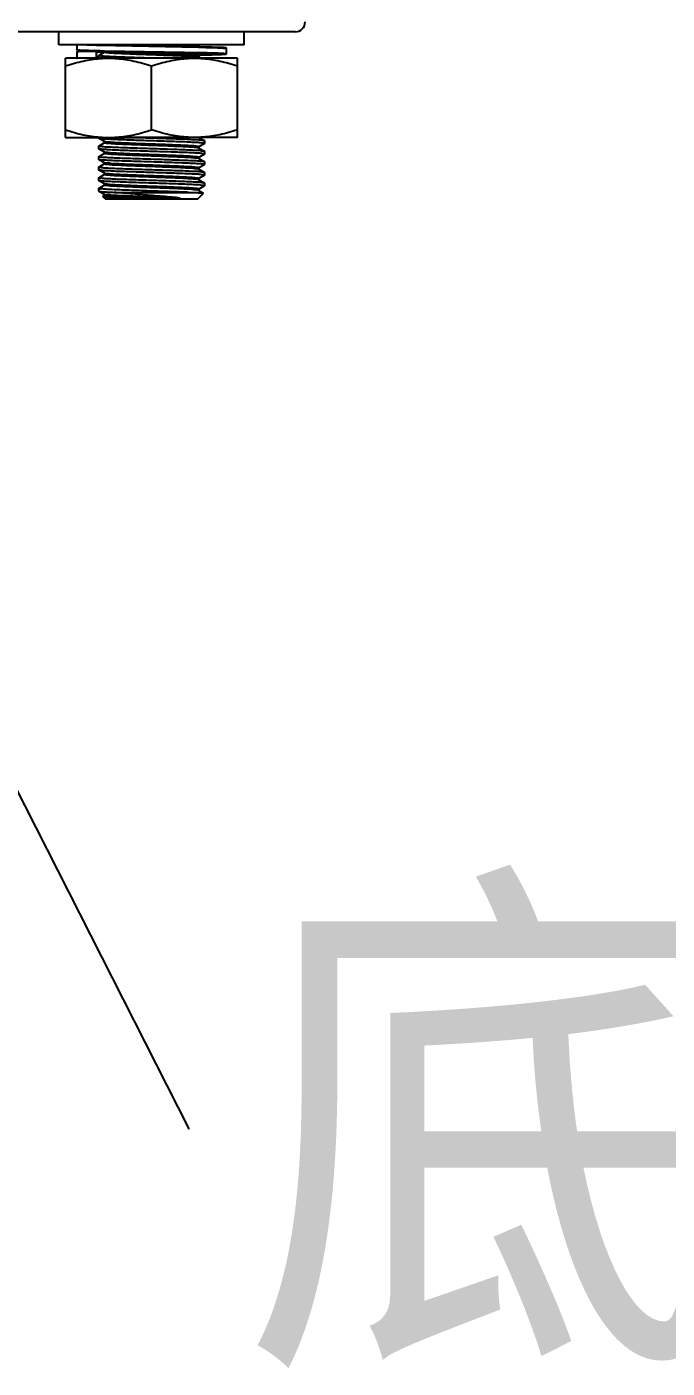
# Model space of a CAD drawing. Extents: x 815029915 to 815825525, y 579155098 to 579748855.
# Drawn here: x 815617877 to 815618282, y 579330818 to 579331667 of the extents above; entities that cross this region are included whole.
import ezdxf

# ---------------------------------------------------------------- set-up
doc = ezdxf.new("R2010")
doc.units = 0
doc.header["$LTSCALE"] = 100
doc.header["$MEASUREMENT"] = 0
doc.layers.add('02___PRT_ALL_AXES', color=7, linetype='Continuous')
doc.layers.add('11122', color=7, linetype='Continuous')
doc.styles.add('六院', font='', dxfattribs={"width": 0.8})
doc.styles.get('六院').set_extended_font_data('SimSun')

msp = doc.modelspace()

# ---------------------------------------------------------------- linework, layer by layer
at = {"color": 0, "linetype": 'Continuous'}
for p, q in [((815618047.08, 579331664.05), (815617327.89, 579331664.05)), ((815617908.98, 579331655.69), (815617908.98, 579331652.76)), ((815617915.37, 579331655.69), (815617921.53, 579331655.51)), ((815617921.53, 579331655.51), (815617922.66, 579331655.48)), ((815617922.66, 579331655.48), (815617922.78, 579331655.48)), ((815617922.78, 579331655.48), (815617922.83, 579331655.48)), ((815617922.83, 579331655.48), (815617986, 579331654.31)), ((815617932.83, 579331655.69), (815617956.14, 579331655.27)), ((815617938.57, 579331655.69), (815617944.02, 579331655.55)), ((815617938.57, 579331655.69), (815617953.17, 579331655.34)), ((815617944.02, 579331655.55), (815617952.1, 579331655.36)), ((815617952.1, 579331655.36), (815617956.14, 579331655.27)), ((815617953.17, 579331655.34), (815617956.14, 579331655.27)), ((815617956.14, 579331655.27), (815617974.62, 579331654.95)), ((815617956.14, 579331655.27), (815617956.23, 579331655.27)), ((815617986.06, 579331655.27), (815617986.06, 579331654.72)), ((815617986.06, 579331654.31), (815617986.35, 579331654.3)), ((815617986.84, 579331655.69), (815617986.08, 579331655.24)), ((815617986.35, 579331654.3), (815617990.5, 579331654.2)), ((815618003.48, 579331653.6), (815618003.48, 579331650.25)), ((815617908.98, 579331651.09), (815617908.98, 579331651.1)), ((815617908.98, 579331651.09), (815617908.98, 579331647.74)), ((815617920.9, 579331651.51), (815617909.4, 579331651.51)), ((815617911.46, 579331652.1), (815617910.94, 579331652.14)), ((815617912.09, 579331652.07), (815617911.46, 579331652.1)), ((815617912.84, 579331652.03), (815617912.09, 579331652.07)), ((815617913.72, 579331652), (815617912.84, 579331652.03)), ((815617915.34, 579331651.94), (815617913.72, 579331652)), ((815617918.13, 579331651.85), (815617915.34, 579331651.94)), ((815617920.91, 579331651.77), (815617918.13, 579331651.85)), ((815617935.78, 579331651.45), (815617920.91, 579331651.77)), ((815617921.35, 579331647.4), (815617921.11, 579331647.33)), ((815617921.41, 579331647.45), (815617921.35, 579331647.4)), ((815617921.53, 579331647.73), (815617921.41, 579331647.45)), ((815617921.53, 579331647.74), (815617921.53, 579331650.88)), ((815617921.53, 579331647.74), (815617921.53, 579331647.73)), ((815617922.78, 579331647.57), (815617922.32, 579331647.53)), ((815617922.78, 579331649), (815617922.83, 579331649.06)), ((815617922.83, 579331649.06), (815617926.39, 579331651.11)), ((815617926.11, 579331652.06), (815617926.41, 579331652.05)), ((815617926.4, 579331651.09), (815617926.4, 579331651.64)), ((815617926.41, 579331652.05), (815617926.46, 579331652.05)), ((815617926.46, 579331652.05), (815617989.64, 579331650.88)), ((815617948.18, 579331651.23), (815617935.78, 579331651.45)), ((815617952.94, 579331651.14), (815617948.18, 579331651.23)), ((815617952.94, 579331651.14), (815617956.23, 579331651.09)), ((815617956.23, 579331651.09), (815617957.1, 579331651.07)), ((815617956.23, 579331651.09), (815617957.1, 579331651.07)), ((815617960.28, 579331651), (815617957.1, 579331651.07)), ((815617957.1, 579331651.07), (815617989.37, 579331650.46)), ((815617968.22, 579331650.81), (815617960.28, 579331651)), ((815617973.64, 579331650.67), (815617968.22, 579331650.81)), ((815617978.18, 579331650.55), (815617973.64, 579331650.67)), ((815617981.02, 579331650.46), (815617978.18, 579331650.55)), ((815617983.42, 579331650.38), (815617981.02, 579331650.46)), ((815617985.39, 579331650.31), (815617983.42, 579331650.38)), ((815617987, 579331650.24), (815617985.39, 579331650.31)), ((815617985.99, 579331647.79), (815617985.86, 579331647.85)), ((815617986.01, 579331647.81), (815617986.84, 579331647.33)), ((815617986.06, 579331648.58), (815617986.06, 579331647.81)), ((815617988.82, 579331650.14), (815617986.08, 579331648.55)), ((815617987.89, 579331650.19), (815617987, 579331650.24)), ((815617992.82, 579331649.3), (815617987.11, 579331649.15)), ((815617988.66, 579331650.15), (815617987.89, 579331650.19)), ((815617989.31, 579331650.11), (815617988.66, 579331650.15)), ((815617988.82, 579331650.15), (815617988.91, 579331650.13)), ((815617988.91, 579331650.13), (815617989.58, 579331650.02)), ((815617989.37, 579331650.46), (815617989.63, 579331650.45)), ((815617989.63, 579331650.45), (815617989.68, 579331650.45)), ((815617989.64, 579331650.88), (815617989.69, 579331650.88)), ((815617996.13, 579331649.39), (815617992.82, 579331649.3)), ((815617998.05, 579331649.46), (815617996.13, 579331649.39)), ((815617999.11, 579331649.5), (815617998.05, 579331649.46)), ((815618000.01, 579331649.54), (815617999.11, 579331649.5)), ((815617922.83, 579331596.64), (815617922.78, 579331596.7)), ((815617926.4, 579331594.57), (815617922.83, 579331596.64)), ((815617922.83, 579331591.74), (815617926.39, 579331593.8)), ((815617926.46, 579331594.54), (815617926.4, 579331594.57)), ((815617926.4, 579331593.77), (815617926.4, 579331594.54)), ((815617926.86, 579331594.42), (815617926.49, 579331594.59)), ((815617986.06, 579331597.15), (815617989.63, 579331595.08)), ((815617989.63, 579331593.29), (815617986.08, 579331591.24)), ((815617989.68, 579331595.03), (815617989.63, 579331595.08)), ((815617922.78, 579331591.68), (815617922.83, 579331591.74)), ((815617922.83, 579331589.95), (815617922.78, 579331590.01)), ((815617922.78, 579331584.99), (815617922.83, 579331585.05)), ((815617926.4, 579331587.88), (815617922.83, 579331589.95)), ((815617922.83, 579331585.05), (815617926.39, 579331587.11)), ((815617926.46, 579331587.85), (815617926.4, 579331587.88)), ((815617926.4, 579331587.08), (815617926.4, 579331587.85)), ((815617986, 579331590.49), (815617985.87, 579331590.54)), ((815617986.01, 579331590.49), (815617986.06, 579331590.46)), ((815617986.06, 579331591.26), (815617986.06, 579331590.49)), ((815617986.06, 579331590.46), (815617989.63, 579331588.39)), ((815617989.63, 579331586.6), (815617986.08, 579331584.55)), ((815617989.68, 579331588.34), (815617989.63, 579331588.39)), ((815617922.83, 579331583.26), (815617922.78, 579331583.32)), ((815617922.78, 579331578.3), (815617922.83, 579331578.36)), ((815617922.83, 579331576.57), (815617922.78, 579331576.63)), ((815617926.4, 579331581.19), (815617922.83, 579331583.26)), ((815617922.83, 579331578.36), (815617926.39, 579331580.42)), ((815617926.4, 579331574.5), (815617922.83, 579331576.57)), ((815617926.46, 579331581.16), (815617926.4, 579331581.19)), ((815617926.4, 579331580.39), (815617926.4, 579331581.16)), ((815617926.59, 579331581.11), (815617926.57, 579331581.19)), ((815617986, 579331577.11), (815617986.01, 579331577.18)), ((815617986.01, 579331583.8), (815617986.06, 579331583.77)), ((815617986.01, 579331577.11), (815617986.06, 579331577.08)), ((815617986.06, 579331584.57), (815617986.06, 579331583.8)), ((815617986.06, 579331583.77), (815617989.63, 579331581.7)), ((815617986.06, 579331577.88), (815617986.06, 579331577.11)), ((815617986.06, 579331577.08), (815617989.63, 579331575.01)), ((815617989.63, 579331579.91), (815617986.08, 579331577.86)), ((815617989.68, 579331581.65), (815617989.63, 579331581.7)), ((815617922.78, 579331571.61), (815617922.83, 579331571.67)), ((815617922.83, 579331569.88), (815617922.78, 579331569.94)), ((815617922.83, 579331571.67), (815617926.39, 579331573.73)), ((815617926.4, 579331567.81), (815617922.83, 579331569.88)), ((815617926.46, 579331574.47), (815617926.4, 579331574.5)), ((815617926.4, 579331573.7), (815617926.4, 579331574.47)), ((815617926.46, 579331567.78), (815617926.4, 579331567.81)), ((815617926.4, 579331567.01), (815617926.4, 579331567.78)), ((815617926.54, 579331567.67), (815617926.44, 579331567.79)), ((815617926.62, 579331574.44), (815617926.48, 579331574.5)), ((815617985.99, 579331570.4), (815617985.86, 579331570.46)), ((815617986.01, 579331570.42), (815617986.06, 579331570.39)), ((815617986.06, 579331571.19), (815617986.06, 579331570.42)), ((815617986.06, 579331570.39), (815617989.63, 579331568.32)), ((815617989.63, 579331573.22), (815617986.08, 579331571.17)), ((815617989.68, 579331574.96), (815617989.63, 579331575.01)), ((815617989.68, 579331568.27), (815617989.63, 579331568.32)), ((815617922.78, 579331564.92), (815617922.83, 579331564.98)), ((815617922.78, 579331563.25), (815617922.83, 579331563.19)), ((815617922.83, 579331564.98), (815617926.39, 579331567.04)), ((815617926.4, 579331561.12), (815617922.83, 579331563.19)), ((815617926.96, 579331558.23), (815617925.43, 579331559.76)), ((815617925.45, 579331559.8), (815617926.39, 579331560.35)), ((815617926.46, 579331561.09), (815617926.4, 579331561.12)), ((815617926.4, 579331560.32), (815617926.4, 579331561.09)), ((815617932.57, 579331562.41), (815617979.88, 579331562.41)), ((815617985.5, 579331558.23), (815617989.15, 579331561.88)), ((815617985.91, 579331563.68), (815617985.83, 579331563.8)), ((815617986.01, 579331563.73), (815617986.06, 579331563.7)), ((815617986.06, 579331564.5), (815617986.06, 579331563.73)), ((815617986.06, 579331563.7), (815617989.14, 579331561.92)), ((815617989.63, 579331566.53), (815617986.08, 579331564.48)), ((815617989.14, 579331561.92), (815617989.15, 579331561.88)), ((815617926.96, 579331558.23), (815617985.5, 579331558.23)), ((815617952.25, 579331558.79), (815617974.32, 579331558.79))]:
    msp.add_line(p, q, dxfattribs=at)
at = {"color": 4, "linetype": 'ByBlock', "lineweight": -2}
msp.add_line((815617979.74, 579330969.73), (815617979.94, 579330969.73), dxfattribs=at)
at = {"color": 0, "linetype": 'Continuous'}
for points in [[(815617910.94, 579331652.14), (815617910.71, 579331652.15), (815617910.51, 579331652.17), (815617910.32, 579331652.18), (815617910.15, 579331652.2), (815617910, 579331652.21), (815617909.87, 579331652.23), (815617909.75, 579331652.24), (815617909.64, 579331652.26), (815617909.55, 579331652.27), (815617909.47, 579331652.29), (815617909.39, 579331652.3), (815617909.32, 579331652.33), (815617909.25, 579331652.36), (815617909.14, 579331652.42), (815617909.02, 579331652.59), (815617908.98, 579331652.75)], [(815617974.62, 579331654.95), (815617980.35, 579331654.84), (815617985.63, 579331654.73)], [(815617985.63, 579331654.73), (815617990.36, 579331654.62), (815617994.44, 579331654.51), (815617997.81, 579331654.4), (815618000.33, 579331654.29), (815618001.53, 579331654.22), (815618002.13, 579331654.18), (815618002.48, 579331654.14), (815618002.72, 579331654.12), (815618002.88, 579331654.09), (815618003, 579331654.07), (815618003.09, 579331654.05), (815618003.17, 579331654.02), (815618003.27, 579331653.97), (815618003.39, 579331653.86), (815618003.48, 579331653.62), (815618003.48, 579331653.6)], [(815617909.68, 579331651.6), (815617910.31, 579331651.67), (815617911.39, 579331651.74), (815617913.34, 579331651.84), (815617915.71, 579331651.92)], [(815617922.32, 579331647.53), (815617922.13, 579331647.52), (815617921.96, 579331647.5), (815617921.81, 579331647.48), (815617921.67, 579331647.46), (815617921.56, 579331647.45), (815617921.47, 579331647.43), (815617921.39, 579331647.42)], [(815617991.14, 579331649.91), (815617991.14, 579331649.91), (815617991.11, 579331649.92), (815617991.05, 579331649.93), (815617990.97, 579331649.95), (815617990.88, 579331649.96), (815617990.76, 579331649.98), (815617990.62, 579331650), (815617990.46, 579331650.01), (815617990.28, 579331650.03), (815617990.07, 579331650.05), (815617989.84, 579331650.07), (815617989.59, 579331650.09), (815617989.31, 579331650.11)], [(815618003.48, 579331650.25), (815618003.48, 579331650.19), (815618003.37, 579331649.96), (815618003.25, 579331649.87), (815618003.17, 579331649.83), (815618003.09, 579331649.8), (815618003.02, 579331649.78), (815618002.94, 579331649.77), (815618002.85, 579331649.75), (815618002.74, 579331649.74), (815618002.62, 579331649.72), (815618002.48, 579331649.7), (815618002.31, 579331649.69), (815618002.12, 579331649.67), (815618001.91, 579331649.66), (815618001.67, 579331649.64), (815618001.4, 579331649.62), (815618001.1, 579331649.6), (815618000.77, 579331649.58), (815618000.01, 579331649.54)]]:
    msp.add_lwpolyline(points, dxfattribs=at)
at = {"color": 4, "linetype": 'ByBlock', "lineweight": -2}
msp.add_lwpolyline([(815617779.12, 579331364.86), (815617979.74, 579330969.73)], dxfattribs=at)
at = {"color": 0, "linetype": 'Continuous'}
msp.add_arc((815618047.08, 579331670.32), 6.27, 270, 0, dxfattribs=at)
for points, start_tangent, end_tangent in [([(815617908.98, 579331652.76), (815617909.43, 579331652.65), (815617910.76, 579331652.54), (815617912.86, 579331652.44), (815617915.42, 579331652.34), (815617918.33, 579331652.25), (815617921.41, 579331652.17), (815617924.58, 579331652.09), (815617926.11, 579331652.06)], (0.000812, -1), (0.999759, -0.021948)), ([(815617984.73, 579331654.73), (815617982.6, 579331654.95), (815617979.08, 579331655.18), (815617974.54, 579331655.4), (815617969.17, 579331655.63), (815617967.6, 579331655.69)], (-0.998972, 0.045339), (-0.999262, 0.038405)), ([(815617985.99, 579331655.32), (815617986, 579331655.34), (815617984.95, 579331655.56), (815617983.63, 579331655.66)], (0.580061, 0.814573), (-0.993596, 0.112994)), ([(815617986, 579331654.31), (815617986.03, 579331654.31)], (0.999751, -0.022298), (0.999751, -0.02232)), ([(815617986.03, 579331654.31), (815617986.06, 579331654.31)], (0.999751, -0.02232), (0.99975, -0.022351)), ([(815617990.5, 579331654.2), (815617994.43, 579331654.1), (815617997.93, 579331653.99), (815618000.62, 579331653.88), (815618002.44, 579331653.76), (815618003.37, 579331653.65), (815618003.37, 579331653.6)], (0.999753, -0.022244), (0.014583, -0.999894)), ([(815617908.98, 579331651.1), (815617909.02, 579331651.25), (815617909.11, 579331651.38), (815617909.24, 579331651.47), (815617909.4, 579331651.51)], (0.022015, 0.999758), (1, 0.000012)), ([(815617909.4, 579331647.33), (815617909.24, 579331647.36), (815617909.11, 579331647.45), (815617909.02, 579331647.58), (815617908.98, 579331647.74)], (-1, 0.000009), (0, 1)), ([(815617915.69, 579331651.92), (815617913.36, 579331651.84), (815617911.22, 579331651.73), (815617909.86, 579331651.62), (815617909.4, 579331651.51)], (-0.999134, -0.041598), (-0.00163, -0.999999)), ([(815617922.35, 579331651.74), (815617922.11, 579331651.72), (815617921.51, 579331651.66), (815617921.15, 579331651.6), (815617920.96, 579331651.55), (815617920.9, 579331651.51)], (-0.996851, -0.079298), (-0.000108, -1)), ([(815617920.9, 579331651.51), (815617921.09, 579331651.48), (815617921.27, 579331651.39), (815617921.41, 579331651.25), (815617921.5, 579331651.07), (815617921.53, 579331650.88)], (1, 0.000001), (0, -1)), ([(815617926.39, 579331651.31), (815617924.86, 579331651.23), (815617923.6, 579331651.16), (815617922.71, 579331651.09), (815617922.13, 579331651.03), (815617921.77, 579331650.97), (815617921.58, 579331650.92), (815617921.53, 579331650.88)], (-0.998986, -0.045029), (-0.000052, -1)), ([(815617922.79, 579331647.94), (815617921.91, 579331647.86), (815617921.53, 579331647.74)], (-0.986244, -0.165296), (-0.000736, -1)), ([(815617956.23, 579331647.33), (815617950.09, 579331647.52), (815617943.69, 579331647.73), (815617937.78, 579331647.95), (815617932.69, 579331648.16), (815617928.53, 579331648.36), (815617925.37, 579331648.58), (815617923.42, 579331648.79), (815617922.78, 579331648.99)], (-0.999492, 0.031868), (-0.050502, 0.998724)), ([(815617922.78, 579331648.99), (815617922.78, 579331649)], (-0.050503, 0.998724), (0, 1)), ([(815617926.4, 579331651.31), (815617926.39, 579331651.31)], (-0.998988, -0.044986), (-0.998986, -0.04503)), ([(815617926.43, 579331651.31), (815617926.4, 579331651.31)], (-0.998993, -0.044859), (-0.998988, -0.044985)), ([(815617985.86, 579331647.85), (815617985.47, 579331647.96), (815617983.57, 579331648.18), (815617980.45, 579331648.41), (815617976.25, 579331648.63), (815617971.15, 579331648.86), (815617965.38, 579331649.08), (815617959.2, 579331649.31), (815617952.89, 579331649.54), (815617946.73, 579331649.76), (815617941, 579331649.99), (815617935.94, 579331650.21), (815617931.8, 579331650.44), (815617928.75, 579331650.66), (815617926.92, 579331650.89), (815617926.42, 579331651.1)], (-0.943848, 0.33038), (-0.613481, 0.789709)), ([(815617982.93, 579331649.05), (815617980.45, 579331649.24), (815617976.25, 579331649.47), (815617971.15, 579331649.69), (815617965.38, 579331649.92), (815617959.2, 579331650.15), (815617952.89, 579331650.37), (815617946.73, 579331650.6), (815617941, 579331650.82), (815617935.94, 579331651.05), (815617931.8, 579331651.27), (815617928.75, 579331651.5), (815617927.87, 579331651.54)], (-0.997868, 0.065264), (-0.995147, 0.098398)), ([(815617957.1, 579331651.07), (815617957.59, 579331651.06), (815617961.18, 579331650.98), (815617964.84, 579331650.89), (815617968.58, 579331650.8), (815617972.43, 579331650.71), (815617976.28, 579331650.6), (815617980.13, 579331650.49), (815617983.67, 579331650.37), (815617986.63, 579331650.25), (815617988.82, 579331650.15)], (0.999741, -0.022737), (0.990934, -0.134352)), ([(815617986.06, 579331648.58), (815617985.47, 579331648.79), (815617983.57, 579331649.02), (815617982.93, 579331649.05)], (-0.48086, 0.876797), (-0.997868, 0.065264)), ([(815617989.68, 579331650.45), (815617992.41, 579331650.38), (815617996.16, 579331650.27), (815617999.14, 579331650.16), (815618001.31, 579331650.05), (815618002.63, 579331649.94), (815618003.06, 579331649.83), (815618002.61, 579331649.72), (815618001.28, 579331649.61), (815617999.09, 579331649.5), (815617996.1, 579331649.39), (815617992.36, 579331649.28), (815617988.19, 579331649.18), (815617987.12, 579331649.15)], (0.999709, -0.024139), (-0.999744, -0.022638)), ([(815617989.58, 579331650.02), (815617990.46, 579331650.01), (815617991.25, 579331649.9), (815617991.26, 579331649.78), (815617990.49, 579331649.66), (815617988.96, 579331649.54), (815617987.66, 579331649.44)], (0.991548, -0.129742), (-0.99958, -0.028996)), ([(815617989.92, 579331650.09), (815617988.57, 579331649.96), (815617988.49, 579331649.94)], (-0.997933, 0.064259), (-0.990272, -0.139145)), ([(815617989.69, 579331650.88), (815617992.73, 579331650.8), (815617996.52, 579331650.69), (815617999.53, 579331650.58), (815618001.72, 579331650.47), (815618003.04, 579331650.36), (815618003.48, 579331650.25)], (0.999719, -0.023686), (0.185176, -0.982705)), ([(815617989.68, 579331593.36), (815617989.04, 579331593.56), (815617987.14, 579331593.77), (815617984.05, 579331593.98), (815617979.89, 579331594.19), (815617974.82, 579331594.4), (815617969.03, 579331594.61), (815617962.76, 579331594.82), (815617956.23, 579331595.03), (815617949.71, 579331595.23), (815617943.43, 579331595.44), (815617937.65, 579331595.65), (815617932.58, 579331595.86), (815617928.42, 579331596.07), (815617925.33, 579331596.28), (815617923.42, 579331596.49), (815617922.8, 579331596.62)], (-0.050562, 0.998721), (-0.439744, 0.898123)), ([(815617985.87, 579331590.54), (815617985.39, 579331590.65), (815617983.42, 579331590.88), (815617980.23, 579331591.1), (815617975.97, 579331591.33), (815617970.82, 579331591.55), (815617965.02, 579331591.78), (815617958.83, 579331592.01), (815617952.52, 579331592.23), (815617946.38, 579331592.46), (815617940.68, 579331592.68), (815617935.67, 579331592.91), (815617931.59, 579331593.13), (815617928.6, 579331593.36), (815617926.86, 579331593.59), (815617926.43, 579331593.8)], (-0.952949, 0.303131), (-0.642644, 0.766165)), ([(815617986.06, 579331591.26), (815617985.39, 579331591.49), (815617983.42, 579331591.71), (815617980.23, 579331591.94), (815617975.97, 579331592.17), (815617970.82, 579331592.39), (815617965.02, 579331592.62), (815617958.83, 579331592.84), (815617952.52, 579331593.07), (815617946.38, 579331593.29), (815617940.68, 579331593.52), (815617935.67, 579331593.74), (815617931.59, 579331593.97), (815617928.6, 579331594.2), (815617926.86, 579331594.42)], (0.000602, 1), (-0.941401, 0.337289)), ([(815617989.68, 579331593.35), (815617989.68, 579331593.36)], (0, 1), (-0.050563, 0.998721)), ([(815617922.78, 579331591.67), (815617922.78, 579331591.68)], (-0.050198, 0.998739), (0, 1)), ([(815617989.67, 579331588.41), (815617989.05, 579331588.54), (815617987.19, 579331588.75), (815617984.15, 579331588.96), (815617980.07, 579331589.16), (815617975.06, 579331589.37), (815617969.28, 579331589.58), (815617963.07, 579331589.79), (815617956.64, 579331590), (815617950.13, 579331590.2), (815617943.73, 579331590.42), (815617937.84, 579331590.63), (815617932.77, 579331590.84), (815617928.58, 579331591.04), (815617925.39, 579331591.26), (815617923.43, 579331591.47), (815617922.78, 579331591.67)], (-0.44984, 0.893109), (-0.050197, 0.998739)), ([(815617922.78, 579331584.98), (815617922.78, 579331584.99)], (-0.056644, 0.998394), (0, 1)), ([(815617947.57, 579331583.6), (815617941.71, 579331583.8), (815617936.31, 579331584), (815617931.67, 579331584.2), (815617927.88, 579331584.39), (815617925.08, 579331584.59), (815617923.36, 579331584.79), (815617922.78, 579331584.98)], (-0.999457, 0.032936), (-0.056644, 0.998394)), ([(815617947.57, 579331588.61), (815617942.43, 579331588.79), (815617937.65, 579331588.96), (815617933.37, 579331589.14), (815617929.69, 579331589.31), (815617926.73, 579331589.49), (815617924.56, 579331589.66), (815617923.23, 579331589.83), (815617922.81, 579331589.93)], (-0.999457, 0.032936), (-0.630908, 0.775858)), ([(815617948.51, 579331585.69), (815617942.62, 579331585.91), (815617937.35, 579331586.14), (815617932.91, 579331586.36), (815617929.52, 579331586.59), (815617927.33, 579331586.82), (815617926.42, 579331587.04), (815617926.43, 579331587.06)], (-0.999318, 0.036929), (0.642637, 0.766171)), ([(815617948.51, 579331586.52), (815617942.62, 579331586.75), (815617937.35, 579331586.98), (815617932.91, 579331587.2), (815617929.52, 579331587.43), (815617927.33, 579331587.65), (815617926.43, 579331587.83)], (-0.999318, 0.036929), (-0.631336, 0.77551)), ([(815617989.68, 579331586.67), (815617989.12, 579331586.86), (815617987.46, 579331587.05), (815617984.75, 579331587.25), (815617981.09, 579331587.44), (815617976.6, 579331587.64), (815617971.42, 579331587.83), (815617965.73, 579331588.03), (815617959.73, 579331588.22), (815617953.61, 579331588.42), (815617947.57, 579331588.61)], (-0.05872, 0.998275), (-0.999457, 0.032936)), ([(815617985.97, 579331584.52), (815617985.78, 579331584.72), (815617984.26, 579331584.94), (815617981.49, 579331585.17), (815617977.59, 579331585.4), (815617972.73, 579331585.62), (815617967.13, 579331585.85), (815617961.05, 579331586.07), (815617954.75, 579331586.3), (815617948.51, 579331586.52)], (-0.491794, 0.870711), (-0.999318, 0.036929)), ([(815617985.93, 579331583.74), (815617985.78, 579331583.88), (815617984.26, 579331584.11), (815617981.49, 579331584.33), (815617977.59, 579331584.56), (815617972.73, 579331584.78), (815617967.13, 579331585.01), (815617961.05, 579331585.24), (815617954.75, 579331585.46), (815617948.51, 579331585.69)], (-0.623148, 0.782104), (-0.999318, 0.036929)), ([(815617989.68, 579331586.66), (815617989.68, 579331586.67)], (0, 1), (-0.05872, 0.998275)), ([(815617922.78, 579331578.29), (815617922.78, 579331578.3)], (-0.050245, 0.998737), (0, 1)), ([(815617989.67, 579331575.03), (815617989.05, 579331575.16), (815617987.18, 579331575.37), (815617984.16, 579331575.58), (815617980.07, 579331575.78), (815617975.07, 579331575.99), (815617969.29, 579331576.2), (815617963.07, 579331576.41), (815617956.65, 579331576.61), (815617950.14, 579331576.82), (815617943.74, 579331577.04), (815617937.84, 579331577.25), (815617932.76, 579331577.46), (815617928.57, 579331577.66), (815617925.39, 579331577.88), (815617923.43, 579331578.09), (815617922.78, 579331578.29)], (-0.449883, 0.893087), (-0.050246, 0.998737)), ([(815617989.68, 579331579.98), (815617989.04, 579331580.18), (815617987.14, 579331580.39), (815617984.05, 579331580.6), (815617979.89, 579331580.81), (815617974.82, 579331581.02), (815617969.03, 579331581.23), (815617962.76, 579331581.44), (815617956.23, 579331581.65), (815617949.71, 579331581.85), (815617943.43, 579331582.06), (815617937.65, 579331582.27), (815617932.58, 579331582.48), (815617928.42, 579331582.69), (815617925.33, 579331582.9), (815617923.42, 579331583.11), (815617922.8, 579331583.24)], (-0.050562, 0.998721), (-0.439744, 0.898123)), ([(815617989.68, 579331573.29), (815617989.04, 579331573.49), (815617987.14, 579331573.7), (815617984.05, 579331573.91), (815617979.89, 579331574.12), (815617974.82, 579331574.33), (815617969.03, 579331574.54), (815617962.76, 579331574.75), (815617956.23, 579331574.96), (815617949.71, 579331575.16), (815617943.43, 579331575.37), (815617937.65, 579331575.58), (815617932.58, 579331575.79), (815617928.42, 579331576), (815617925.33, 579331576.21), (815617923.42, 579331576.42), (815617922.8, 579331576.55)], (-0.050562, 0.998721), (-0.439744, 0.898123)), ([(815617986.01, 579331577.18), (815617984.95, 579331577.34), (815617982.61, 579331577.56), (815617979.08, 579331577.79), (815617974.54, 579331578.02), (815617969.18, 579331578.24), (815617963.23, 579331578.47), (815617956.98, 579331578.69), (815617950.69, 579331578.92), (815617944.65, 579331579.14), (815617939.12, 579331579.37), (815617934.37, 579331579.59), (815617930.59, 579331579.82), (815617927.96, 579331580.05), (815617926.59, 579331580.27), (815617926.55, 579331580.41)], (-0.394986, 0.918687), (-0.127461, 0.991844)), ([(815617985.99, 579331577.93), (815617986, 579331577.95), (815617984.95, 579331578.17), (815617982.61, 579331578.4), (815617979.08, 579331578.63), (815617974.54, 579331578.85), (815617969.18, 579331579.08), (815617963.23, 579331579.3), (815617956.98, 579331579.53), (815617950.69, 579331579.75), (815617944.65, 579331579.98), (815617939.12, 579331580.21), (815617934.37, 579331580.43), (815617930.59, 579331580.66), (815617927.96, 579331580.88), (815617926.59, 579331581.11)], (0.580286, 0.814412), (-0.375024, 0.927015)), ([(815617989.67, 579331581.72), (815617988.99, 579331581.86), (815617986.9, 579331582.08), (815617983.5, 579331582.3), (815617979.06, 579331582.52), (815617973.71, 579331582.73), (815617967.55, 579331582.95), (815617960.91, 579331583.17), (815617954.19, 579331583.38), (815617947.57, 579331583.6)], (-0.402552, 0.915397), (-0.999457, 0.032936)), ([(815617989.68, 579331579.97), (815617989.68, 579331579.98)], (0, 1), (-0.050563, 0.998721)), ([(815617922.78, 579331571.6), (815617922.78, 579331571.61)], (-0.051676, 0.998664), (0, 1)), ([(815617989.67, 579331568.34), (815617989.04, 579331568.48), (815617987.07, 579331568.69), (815617983.88, 579331568.9), (815617979.68, 579331569.11), (815617974.62, 579331569.32), (815617968.74, 579331569.53), (815617962.36, 579331569.74), (815617955.84, 579331569.95), (815617949.4, 579331570.16), (815617943.2, 579331570.36), (815617937.43, 579331570.57), (815617932.42, 579331570.78), (815617928.32, 579331570.99), (815617925.28, 579331571.2), (815617923.41, 579331571.4), (815617922.78, 579331571.6)], (-0.43573, 0.900078), (-0.051676, 0.998664)), ([(815617989.68, 579331566.6), (815617989.04, 579331566.8), (815617987.14, 579331567.01), (815617984.05, 579331567.22), (815617979.89, 579331567.43), (815617974.82, 579331567.64), (815617969.03, 579331567.85), (815617962.76, 579331568.06), (815617956.23, 579331568.27), (815617949.71, 579331568.47), (815617943.43, 579331568.68), (815617937.65, 579331568.89), (815617932.58, 579331569.1), (815617928.42, 579331569.31), (815617925.33, 579331569.52), (815617923.42, 579331569.73), (815617922.8, 579331569.86)], (-0.050562, 0.998721), (-0.439744, 0.898123)), ([(815617985.86, 579331570.46), (815617985.47, 579331570.57), (815617983.57, 579331570.79), (815617980.45, 579331571.02), (815617976.25, 579331571.25), (815617971.15, 579331571.47), (815617965.38, 579331571.7), (815617959.2, 579331571.92), (815617952.89, 579331572.15), (815617946.73, 579331572.37), (815617941, 579331572.6), (815617935.94, 579331572.82), (815617931.8, 579331573.05), (815617928.75, 579331573.28), (815617926.92, 579331573.5), (815617926.42, 579331573.71)], (-0.94381, 0.330487), (-0.61327, 0.789874)), ([(815617986.06, 579331571.19), (815617985.47, 579331571.4), (815617983.57, 579331571.63), (815617980.45, 579331571.86), (815617976.25, 579331572.08), (815617971.15, 579331572.31), (815617965.38, 579331572.53), (815617959.2, 579331572.76), (815617952.89, 579331572.98), (815617946.73, 579331573.21), (815617941, 579331573.44), (815617935.94, 579331573.66), (815617931.8, 579331573.89), (815617928.75, 579331574.11), (815617926.92, 579331574.34), (815617926.62, 579331574.44)], (-0.481675, 0.87635), (-0.930204, 0.367043)), ([(815617989.68, 579331573.28), (815617989.68, 579331573.29)], (0, 1), (-0.050563, 0.998721)), ([(815617922.84, 579331563.19), (815617923.42, 579331563.04), (815617925.32, 579331562.83), (815617928.41, 579331562.62), (815617932.57, 579331562.41)], (0.884368, -0.466791), (0.998987, -0.044991)), ([(815617979.88, 579331562.41), (815617974.6, 579331562.63), (815617968.57, 579331562.85), (815617962.03, 579331563.06), (815617955.25, 579331563.28), (815617948.51, 579331563.5), (815617942.09, 579331563.71), (815617936.25, 579331563.93), (815617931.24, 579331564.15), (815617927.26, 579331564.36), (815617924.48, 579331564.58), (815617923.01, 579331564.8), (815617922.92, 579331564.97)], (-0.998989, 0.04495), (-0.304567, 0.952491)), ([(815617925.43, 579331559.76), (815617926.21, 579331559.62), (815617928.21, 579331559.49), (815617931.38, 579331559.35), (815617935.54, 579331559.21), (815617940.58, 579331559.07), (815617946.27, 579331558.93), (815617952.25, 579331558.79)], (0.707102, -0.707111), (0.999741, -0.022759)), ([(815617985.83, 579331563.8), (815617984.39, 579331564.02), (815617981.69, 579331564.25), (815617977.84, 579331564.48), (815617973.04, 579331564.7), (815617967.48, 579331564.93), (815617961.41, 579331565.15), (815617955.12, 579331565.38), (815617948.87, 579331565.6), (815617942.96, 579331565.83), (815617937.63, 579331566.06), (815617933.14, 579331566.28), (815617929.69, 579331566.51), (815617927.42, 579331566.73), (815617926.44, 579331566.96), (815617926.45, 579331566.97)], (-0.621634, 0.783308), (0.628386, 0.777902)), ([(815617952.25, 579331558.79), (815617946.44, 579331559), (815617941.03, 579331559.22), (815617936.22, 579331559.43), (815617932.22, 579331559.64), (815617929.17, 579331559.86), (815617927.22, 579331560.07), (815617926.42, 579331560.29), (815617926.43, 579331560.3)], (-0.999352, 0.035994), (0.626426, 0.779481)), ([(815617985.94, 579331564.46), (815617985.83, 579331564.63), (815617984.39, 579331564.86), (815617981.69, 579331565.09), (815617977.84, 579331565.31), (815617973.04, 579331565.54), (815617967.48, 579331565.76), (815617961.41, 579331565.99), (815617955.12, 579331566.21), (815617948.87, 579331566.44), (815617942.96, 579331566.67), (815617937.63, 579331566.89), (815617933.14, 579331567.12), (815617929.69, 579331567.34), (815617927.42, 579331567.57), (815617926.54, 579331567.67)], (-0.345177, 0.938538), (-0.94902, 0.315215)), ([(815617974.32, 579331558.79), (815617968.96, 579331559.02), (815617963.04, 579331559.24), (815617956.81, 579331559.46), (815617950.56, 579331559.69), (815617944.56, 579331559.91), (815617939.08, 579331560.14), (815617934.35, 579331560.36), (815617930.59, 579331560.59), (815617927.97, 579331560.81), (815617926.6, 579331561.03), (815617926.56, 579331561.12)], (-0.998994, 0.044847), (-0.3027, 0.953086)), ([(815617974.32, 579331558.79), (815617969.21, 579331559.32), (815617963.31, 579331559.85), (815617957, 579331560.37), (815617950.59, 579331560.88), (815617944.21, 579331561.39), (815617938.07, 579331561.9), (815617932.57, 579331562.41)], (-0.993618, 0.112801), (-0.995127, 0.098603)), ([(815617979.88, 579331562.41), (815617983.93, 579331562.28), (815617986.89, 579331562.15), (815617988.65, 579331562.01), (815617989.17, 579331561.9)], (0.999576, -0.029101), (-0.572034, -0.82023)), ([(815617989.68, 579331566.59), (815617989.68, 579331566.6)], (0, 1), (-0.050563, 0.998721))]:
    msp.add_spline(points, degree=3, dxfattribs=dict(at, start_tangent=start_tangent, end_tangent=end_tangent))
msp.add_open_spline([(815617989.67, 579331595.1), (815617989.57, 579331595.3), (815617988.43, 579331595.13), (815617986.77, 579331595.61), (815617983.49, 579331595.64), (815617979.4, 579331595.91), (815617974.34, 579331596.09), (815617968.59, 579331596.3), (815617962.33, 579331596.5), (815617955.89, 579331596.71), (815617949.5, 579331596.91), (815617945.04, 579331597.06), (815617942.73, 579331597.14), (815617942.49, 579331597.15)], degree=3, knots=[0, 0, 0, 0, 0.027815, 0.112951, 0.250907, 0.43217, 0.649711, 0.902138, 1.176792, 1.457527, 1.735292, 2.002231, 2.033359, 2.033359, 2.033359, 2.033359], dxfattribs=at)
at = {"layer": '02___PRT_ALL_AXES', "color": 0, "linetype": 'Continuous'}
for p, q in [((815617897.69, 579331655.69), (815617897.69, 579331664.05)), ((815618014.77, 579331655.69), (815618014.77, 579331664.05)), ((815618014.77, 579331655.69), (815617897.69, 579331655.69)), ((815617901.88, 579331597.15), (815617901.88, 579331647.33)), ((815618010.59, 579331647.33), (815617901.88, 579331647.33)), ((815617922.78, 579331649), (815617922.78, 579331647.33)), ((815618010.59, 579331597.15), (815618010.59, 579331647.33)), ((815617956.23, 579331602), (815617956.23, 579331642.47)), ((815617956.23, 579331602), (815617956.23, 579331608.89)), ((815617901.88, 579331597.15), (815617971.81, 579331597.15)), ((815617922.78, 579331597.15), (815617922.78, 579331596.7)), ((815618010.59, 579331597.15), (815617940.66, 579331597.15)), ((815617989.68, 579331595.03), (815617989.68, 579331593.35)), ((815617922.78, 579331591.68), (815617922.78, 579331590.01)), ((815617922.78, 579331584.99), (815617922.78, 579331583.32)), ((815617989.68, 579331588.34), (815617989.68, 579331586.66)), ((815617922.78, 579331578.3), (815617922.78, 579331576.63)), ((815617989.68, 579331581.65), (815617989.68, 579331579.97)), ((815617922.78, 579331571.61), (815617922.78, 579331569.94)), ((815617989.68, 579331574.96), (815617989.68, 579331573.28)), ((815617989.68, 579331568.27), (815617989.68, 579331566.59)), ((815617922.78, 579331564.92), (815617922.78, 579331563.25))]:
    msp.add_line(p, q, dxfattribs=at)
for points, start_tangent, end_tangent in [([(815617901.88, 579331642.47), (815617907.54, 579331644.2), (815617913.01, 579331645.55), (815617918.38, 579331646.53), (815617923.72, 579331647.12), (815617929.05, 579331647.33)], (0.948683, 0.316228), (1, 0.000001)), ([(815617929.05, 579331647.33), (815617934.39, 579331647.12), (815617939.73, 579331646.53), (815617945.1, 579331645.55), (815617950.56, 579331644.2), (815617956.23, 579331642.47)], (1, 0), (0.948683, -0.316228)), ([(815617956.23, 579331642.47), (815617961.9, 579331644.2), (815617967.37, 579331645.55), (815617972.74, 579331646.53), (815617978.08, 579331647.12), (815617983.41, 579331647.33)], (0.948683, 0.316228), (1, 0.000001)), ([(815617983.41, 579331647.33), (815617988.75, 579331647.12), (815617994.09, 579331646.53), (815617999.46, 579331645.55), (815618004.92, 579331644.2), (815618010.59, 579331642.47)], (1, 0), (0.948683, -0.316228)), ([(815617901.88, 579331602), (815617907.54, 579331600.27), (815617913.01, 579331598.92), (815617918.38, 579331597.95), (815617923.72, 579331597.35), (815617929.05, 579331597.15)], (0.948683, -0.316228), (1, -0.000001)), ([(815617929.05, 579331597.15), (815617934.39, 579331597.35), (815617939.73, 579331597.95), (815617945.1, 579331598.92), (815617950.56, 579331600.27), (815617956.23, 579331602)], (1, 0), (0.948683, 0.316228)), ([(815617983.41, 579331597.15), (815617978.08, 579331597.35), (815617972.74, 579331597.95), (815617967.37, 579331598.92), (815617961.9, 579331600.27), (815617956.23, 579331602)], (-1, 0), (-0.948683, 0.316228)), ([(815618010.59, 579331602), (815618004.92, 579331600.27), (815617999.45, 579331598.92), (815617994.08, 579331597.95), (815617988.75, 579331597.35), (815617983.41, 579331597.15)], (-0.948683, -0.316228), (-1, -0.000001))]:
    msp.add_spline(points, degree=3, dxfattribs=dict(at, start_tangent=start_tangent, end_tangent=end_tangent))

# ---------------------------------------------------------------- texts
at = {"layer": '11122', "insert": (815618013.72, 579331099.15), "char_height": 252, "width": 1892.2073, "attachment_point": 1, "style": '六院'}
msp.add_mtext('{\\W0.9;底座}', dxfattribs=at)

doc.saveas('drawing.dxf')
